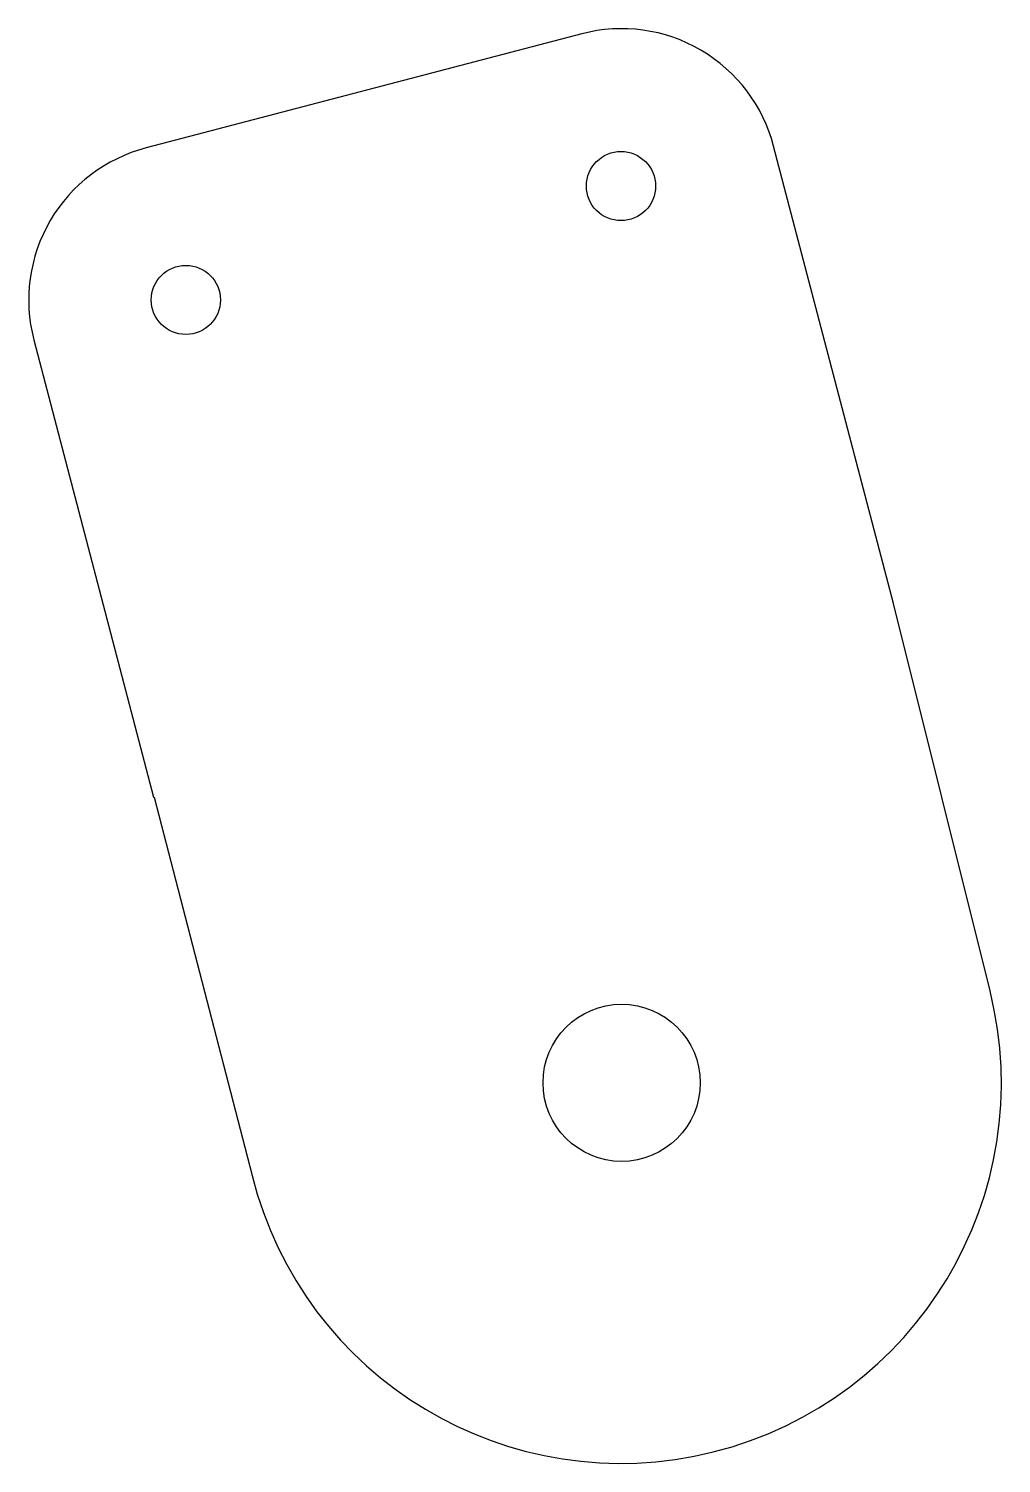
# Model space of a CAD drawing. Extents: x -2.28 to -0.73, y -1.21 to 1.08.
import ezdxf

# ---------------------------------------------------------------- set-up
doc = ezdxf.new("R2010")
doc.units = 0
doc.layers.get('0').update_dxf_attribs({"linetype": 'CONTINUOUS'})

msp = doc.modelspace()

# ---------------------------------------------------------------- linework, layer by layer
msp.add_lwpolyline([(-1.0937, 0.8894, 0.414214), (-1.3989, 1.0679), (-2.092, 0.8864, 0.414214), (-2.2705, 0.5813), (-2.08, -0.1465), (-2.0793, -0.1463), (-1.9234, -0.7479, 0.999535), (-0.7495, -0.4545), (-0.9032, 0.1616)], format="xyb", close=True)
for centre, radius in [((-1.3365, 0.8258), 0.055), ((-2.0287, 0.6446), 0.055), ((-1.3355, -0.6007), 0.125)]:
    msp.add_circle(centre, radius)

doc.saveas('drawing.dxf')
